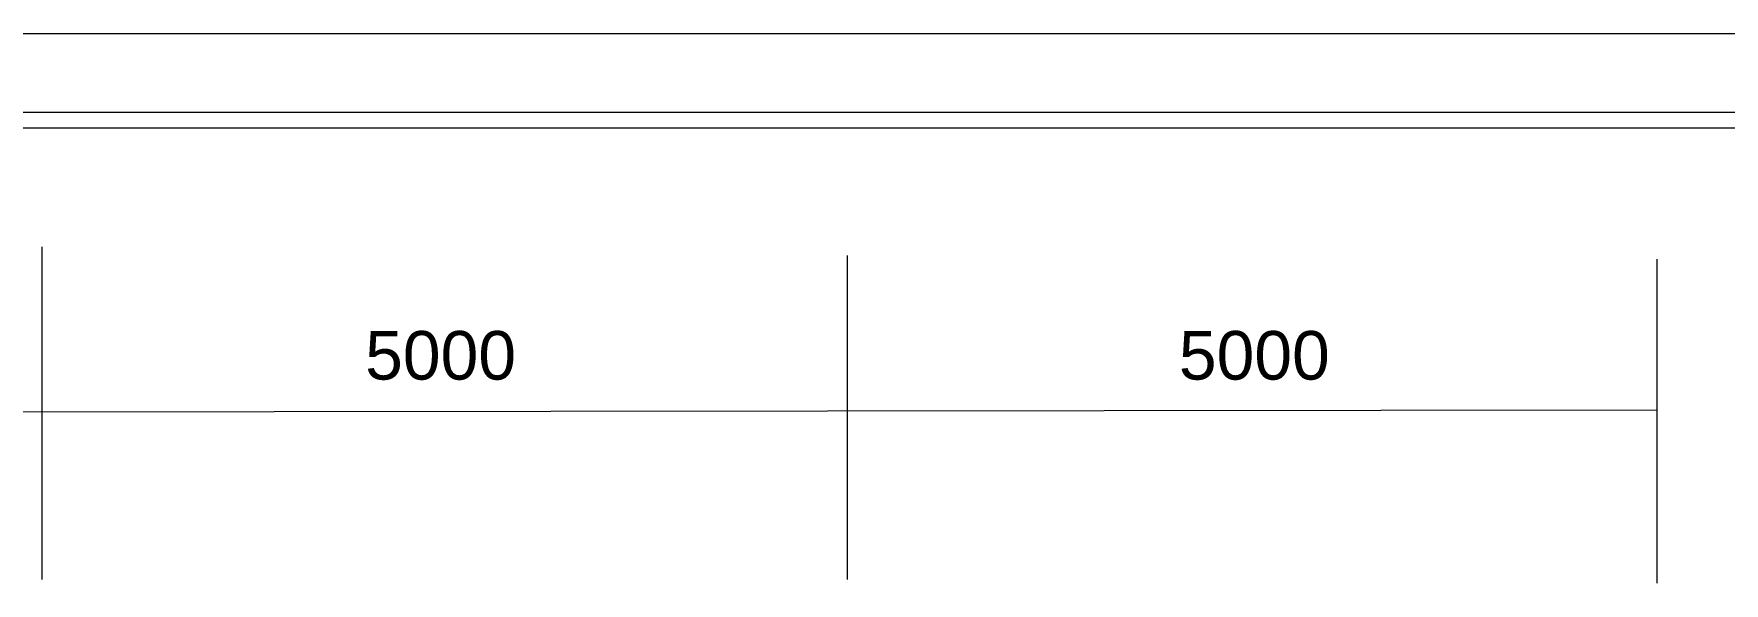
# Model space of a CAD drawing. Header units: millimetres. Extents: x -91.7 to -12.1, y -5.4 to 78.9.
# Drawn here: x -76.02 to -65.58, y 19.94 to 23.33 of the extents above; entities that cross this region are included whole.
import ezdxf

# ---------------------------------------------------------------- set-up
doc = ezdxf.new("R2010")
doc.units = ezdxf.units.MM
doc.linetypes.add('CONTINUA', pattern=[0])
doc.layers.get('0').update_dxf_attribs({"lineweight": 15})
doc.layers.add('Tulisan', color=112, linetype='CONTINUA', lineweight=9)
doc.styles.get("Standard").update_dxf_attribs({"font": 'Arial.ttf'})

msp = doc.modelspace()

# ---------------------------------------------------------------- linework, layer by layer
for p, q in [((-51.045, 23.332), (-91.732, 23.332)), ((-51.045, 23.332), (-91.732, 23.332)), ((-90.763, 22.848), (-51.53, 22.848)), ((-90.667, 22.751), (-57.676, 22.751)), ((-75.965, 19.96), (-75.965, 22.016)), ((-70.992, 19.961), (-70.992, 21.962)), ((-65.992, 19.938), (-65.992, 21.939)), ((-65.989, 21.008), (-84.996, 20.982))]:
    msp.add_line(p, q)

# ---------------------------------------------------------------- texts
at = {"layer": 'Tulisan', "char_height": 0.3, "attachment_point": 1}
for insert in [(-73.97, 21.496), (-68.945, 21.496)]:
    msp.add_mtext_dynamic_manual_height_columns('5000', width=9.01989, gutter_width=12.5, heights=[0], dxfattribs=dict(at, insert=insert))

doc.saveas('drawing.dxf')
